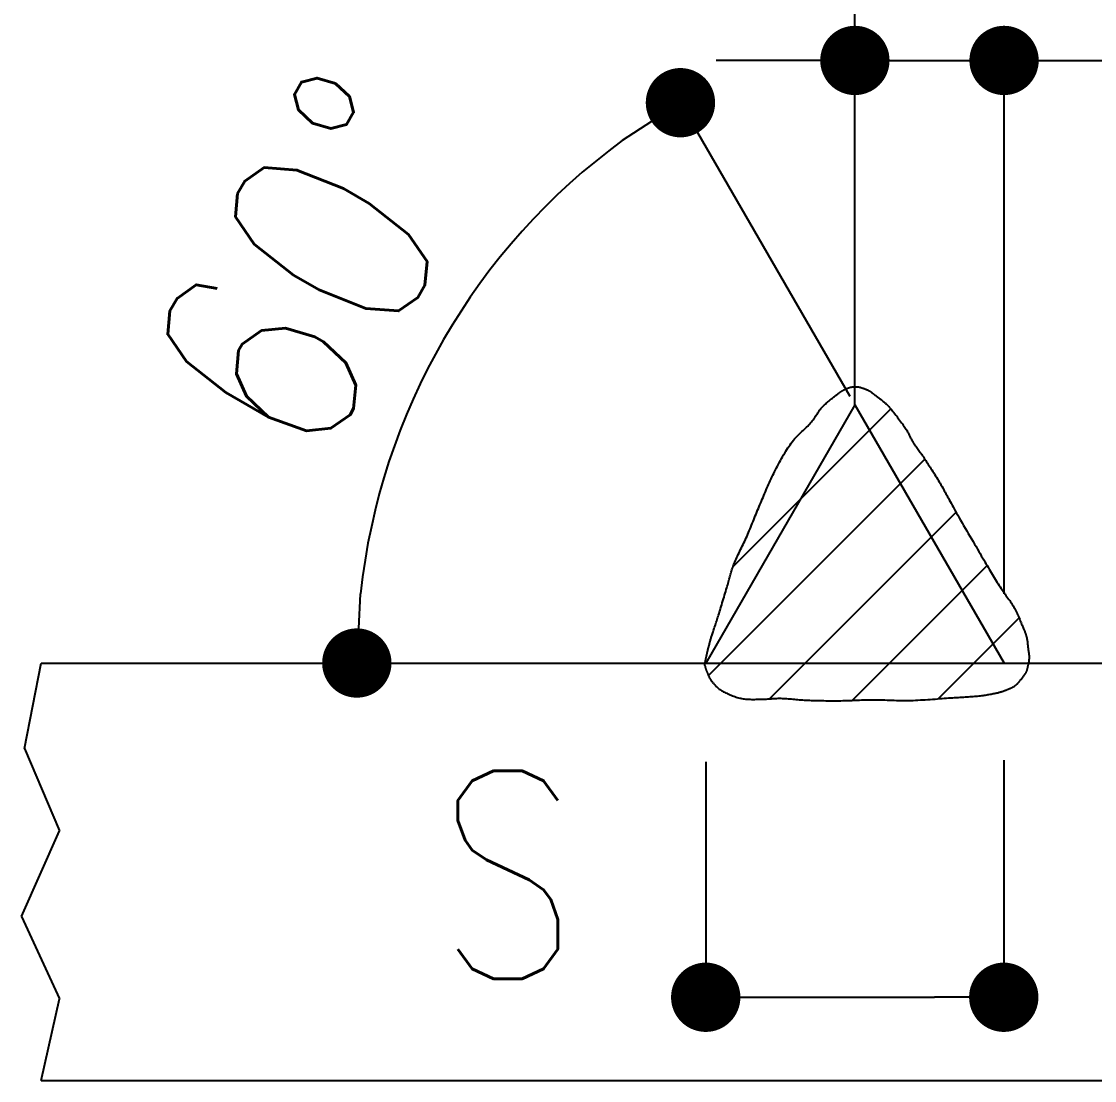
# Model space of a CAD drawing. Header units: millimetres. Extents: x 0 to 18796, y -11 to 7128.
# Drawn here: x 8274.2 to 8398, y 907.2 to 1029.4 of the extents above; entities that cross this region are included whole.
import ezdxf

# ---------------------------------------------------------------- set-up
doc = ezdxf.new("R2010")
doc.units = ezdxf.units.MM
doc.header["$LTSCALE"] = 5
doc.layers.get('0').update_dxf_attribs({"color": 255})
doc.layers.add('寸法', color=4, linetype='Continuous')
doc.layers.add('金物', color=142, linetype='Continuous')
doc.styles.add('04setumei', font='simplex.shx', dxfattribs={"width": 0.7, "height": 2.5, "bigfont": 'extfont2.shx'})

# ---------------------------------------------------------------- blocks, each defined once
blk = doc.blocks.new('_Dot')
at = {"color": 0, "linetype": 'ByBlock', "lineweight": -2}
blk.add_line((-0.5, 0), (-1, 0), dxfattribs=at)
at = {"color": 0, "linetype": 'ByBlock', "const_width": 0.5}
blk.add_lwpolyline([(-0.25, 0, 1), (0.25, 0, 1)], format="xyb", close=True, dxfattribs=at)

msp = doc.modelspace()

# ---------------------------------------------------------------- linework, layer by layer
at = {"layer": '寸法'}
for p, q in [((8362.346, 1024.91), (8354.346, 1024.91)), ((8370.346, 993.175), (8370.346, 1024.91)), ((8370.346, 1024.91), (8387.555, 1024.91)), ((8387.555, 963.368), (8387.555, 1024.91)), ((8395.555, 1024.91), (8403.555, 1024.91)), ((8369.788, 986.142), (8350.221, 1020.033)), ((8368.641, 986.637), (8368.68, 986.664)), ((8368.68, 986.664), (8368.72, 986.691)), ((8368.72, 986.691), (8368.759, 986.717)), ((8368.759, 986.717), (8368.799, 986.743)), ((8368.799, 986.743), (8368.838, 986.768)), ((8368.838, 986.768), (8368.875, 986.792)), ((8368.875, 986.792), (8368.912, 986.813)), ((8368.912, 986.813), (8368.947, 986.833)), ((8368.947, 986.833), (8368.981, 986.852)), ((8368.981, 986.852), (8369.013, 986.869)), ((8369.013, 986.869), (8369.045, 986.885)), ((8369.045, 986.885), (8369.077, 986.9)), ((8369.077, 986.9), (8369.107, 986.915)), ((8369.107, 986.915), (8369.138, 986.928)), ((8369.138, 986.928), (8369.167, 986.942)), ((8369.167, 986.942), (8369.197, 986.954)), ((8369.197, 986.954), (8369.227, 986.967)), ((8369.227, 986.967), (8369.257, 986.98)), ((8369.257, 986.98), (8369.287, 986.992)), ((8369.287, 986.992), (8369.318, 987.005)), ((8369.318, 987.005), (8369.349, 987.018)), ((8369.349, 987.018), (8369.381, 987.032)), ((8369.381, 987.032), (8369.412, 987.045)), ((8369.412, 987.045), (8369.444, 987.058)), ((8369.444, 987.058), (8369.475, 987.071)), ((8369.475, 987.071), (8369.506, 987.083)), ((8369.506, 987.083), (8369.537, 987.095)), ((8369.537, 987.095), (8369.568, 987.108)), ((8369.568, 987.108), (8369.599, 987.119)), ((8369.599, 987.119), (8369.629, 987.13)), ((8369.629, 987.13), (8369.66, 987.141)), ((8369.66, 987.141), (8369.69, 987.151)), ((8369.69, 987.151), (8369.721, 987.161)), ((8369.721, 987.161), (8369.751, 987.17)), ((8369.751, 987.17), (8369.78, 987.179)), ((8369.78, 987.179), (8369.81, 987.187)), ((8369.81, 987.187), (8369.84, 987.195)), ((8369.84, 987.195), (8369.87, 987.202)), ((8369.87, 987.202), (8369.899, 987.208)), ((8369.899, 987.208), (8369.927, 987.214)), ((8369.927, 987.214), (8369.954, 987.22)), ((8369.954, 987.22), (8369.982, 987.224)), ((8369.982, 987.224), (8370.009, 987.228)), ((8370.009, 987.228), (8370.035, 987.232)), ((8370.035, 987.232), (8370.061, 987.235)), ((8370.061, 987.235), (8370.088, 987.238)), ((8370.088, 987.238), (8370.115, 987.24)), ((8370.115, 987.24), (8370.142, 987.242)), ((8370.142, 987.242), (8370.169, 987.244)), ((8370.169, 987.244), (8370.197, 987.245)), ((8370.197, 987.245), (8370.225, 987.246)), ((8370.225, 987.246), (8370.254, 987.247)), ((8370.254, 987.247), (8370.283, 987.247)), ((8370.283, 987.247), (8370.314, 987.247)), ((8370.314, 987.247), (8370.346, 987.247)), ((8370.346, 987.247), (8370.378, 987.247)), ((8370.378, 987.247), (8370.41, 987.247)), ((8370.41, 987.247), (8370.442, 987.247)), ((8370.442, 987.247), (8370.474, 987.248)), ((8370.474, 987.248), (8370.506, 987.248)), ((8370.506, 987.248), (8370.539, 987.248)), ((8370.539, 987.248), (8370.572, 987.248)), ((8370.572, 987.248), (8370.606, 987.247)), ((8370.606, 987.247), (8370.641, 987.246)), ((8370.641, 987.246), (8370.676, 987.244)), ((8370.676, 987.244), (8370.713, 987.24)), ((8370.713, 987.24), (8370.751, 987.236)), ((8370.751, 987.236), (8370.791, 987.23)), ((8370.791, 987.23), (8370.832, 987.223)), ((8370.832, 987.223), (8370.875, 987.215)), ((8370.875, 987.215), (8370.919, 987.204)), ((8370.919, 987.204), (8370.966, 987.192)), ((8370.966, 987.192), (8371.016, 987.178)), ((8371.016, 987.178), (8371.068, 987.162)), ((8371.068, 987.162), (8371.124, 987.144)), ((8371.124, 987.144), (8371.183, 987.125)), ((8371.183, 987.125), (8371.243, 987.104)), ((8371.243, 987.104), (8371.306, 987.081)), ((8371.306, 987.081), (8371.369, 987.058)), ((8371.369, 987.058), (8371.433, 987.034)), ((8371.433, 987.034), (8371.497, 987.009)), ((8371.497, 987.009), (8371.561, 986.983)), ((8371.561, 986.983), (8371.625, 986.957)), ((8371.625, 986.957), (8371.687, 986.93)), ((8371.687, 986.93), (8371.748, 986.904)), ((8371.748, 986.904), (8371.807, 986.877)), ((8371.807, 986.877), (8371.863, 986.851)), ((8371.863, 986.851), (8371.917, 986.825)), ((8371.917, 986.825), (8371.967, 986.799)), ((8371.967, 986.799), (8372.013, 986.774)), ((8372.013, 986.774), (8372.057, 986.749)), ((8372.057, 986.749), (8372.099, 986.724)), ((8372.099, 986.724), (8372.138, 986.698)), ((8372.138, 986.698), (8372.175, 986.673)), ((8372.175, 986.673), (8372.211, 986.648)), ((8367.036, 985.339), (8367.131, 985.422)), ((8367.131, 985.422), (8367.226, 985.503)), ((8367.226, 985.503), (8367.321, 985.583)), ((8367.321, 985.583), (8367.414, 985.66)), ((8367.414, 985.66), (8367.507, 985.735)), ((8367.507, 985.735), (8367.596, 985.808)), ((8367.596, 985.808), (8367.683, 985.878)), ((8367.683, 985.878), (8367.767, 985.946)), ((8367.767, 985.946), (8367.847, 986.011)), ((8367.847, 986.011), (8367.922, 986.072)), ((8367.922, 986.072), (8367.992, 986.13)), ((8367.992, 986.13), (8368.058, 986.185)), ((8368.058, 986.185), (8368.12, 986.237)), ((8368.12, 986.237), (8368.179, 986.285)), ((8368.179, 986.285), (8368.235, 986.33)), ((8368.235, 986.33), (8368.288, 986.372)), ((8368.288, 986.372), (8368.338, 986.412)), ((8368.338, 986.412), (8368.386, 986.45)), ((8368.386, 986.45), (8368.432, 986.485)), ((8368.432, 986.485), (8368.476, 986.518)), ((8368.476, 986.518), (8368.519, 986.55)), ((8368.519, 986.55), (8368.561, 986.58)), ((8368.561, 986.58), (8368.601, 986.609)), ((8368.601, 986.609), (8368.641, 986.637)), ((8372.211, 986.648), (8372.246, 986.622)), ((8372.246, 986.622), (8372.28, 986.596)), ((8372.28, 986.596), (8372.314, 986.569)), ((8372.314, 986.569), (8372.347, 986.542)), ((8372.347, 986.542), (8372.382, 986.514)), ((8372.382, 986.514), (8372.416, 986.486)), ((8372.416, 986.486), (8372.451, 986.458)), ((8372.451, 986.458), (8372.488, 986.428)), ((8372.488, 986.428), (8372.527, 986.398)), ((8372.527, 986.398), (8372.567, 986.367)), ((8372.567, 986.367), (8372.61, 986.335)), ((8372.61, 986.335), (8372.654, 986.302)), ((8372.654, 986.302), (8372.7, 986.269)), ((8372.7, 986.269), (8372.746, 986.236)), ((8372.746, 986.236), (8372.794, 986.202)), ((8372.794, 986.202), (8372.842, 986.168)), ((8372.842, 986.168), (8372.891, 986.134)), ((8372.891, 986.134), (8372.941, 986.098)), ((8372.941, 986.098), (8372.991, 986.063)), ((8372.991, 986.063), (8373.042, 986.026)), ((8373.042, 986.026), (8373.094, 985.988)), ((8373.094, 985.988), (8373.146, 985.949)), ((8373.146, 985.949), (8373.198, 985.909)), ((8373.198, 985.909), (8373.251, 985.868)), ((8373.251, 985.868), (8373.305, 985.826)), ((8373.305, 985.826), (8373.359, 985.783)), ((8373.359, 985.783), (8373.413, 985.738)), ((8373.413, 985.738), (8373.468, 985.691)), ((8373.468, 985.691), (8373.522, 985.645)), ((8373.522, 985.645), (8373.574, 985.6)), ((8373.574, 985.6), (8373.626, 985.557)), ((8373.626, 985.557), (8373.678, 985.514)), ((8373.678, 985.514), (8373.73, 985.471)), ((8373.73, 985.471), (8373.781, 985.428)), ((8373.781, 985.428), (8373.834, 985.383)), ((8370.346, 985.175), (8353.137, 955.368)), ((8356.291, 966.505), (8374.488, 984.702)), ((8366.015, 984.163), (8366.079, 984.26)), ((8366.079, 984.26), (8366.143, 984.356)), ((8366.143, 984.356), (8366.208, 984.45)), ((8366.208, 984.45), (8366.276, 984.543)), ((8366.276, 984.543), (8366.347, 984.635)), ((8366.347, 984.635), (8366.421, 984.726)), ((8366.421, 984.726), (8366.499, 984.816)), ((8366.499, 984.816), (8366.582, 984.905)), ((8366.582, 984.905), (8366.668, 984.994)), ((8366.668, 984.994), (8366.757, 985.082)), ((8366.757, 985.082), (8366.849, 985.169)), ((8366.849, 985.169), (8366.942, 985.255)), ((8366.942, 985.255), (8367.036, 985.339)), ((8370.346, 985.175), (8387.555, 955.368)), ((8373.834, 985.383), (8373.887, 985.336)), ((8373.887, 985.336), (8373.942, 985.287)), ((8373.942, 985.287), (8373.998, 985.234)), ((8373.998, 985.234), (8374.057, 985.178)), ((8374.057, 985.178), (8374.117, 985.117)), ((8374.117, 985.117), (8374.181, 985.051)), ((8374.181, 985.051), (8374.247, 984.98)), ((8374.247, 984.98), (8374.317, 984.902)), ((8374.317, 984.902), (8374.391, 984.818)), ((8374.391, 984.818), (8374.468, 984.726)), ((8374.468, 984.726), (8374.552, 984.625)), ((8374.552, 984.625), (8374.643, 984.513)), ((8374.643, 984.513), (8374.739, 984.393)), ((8374.739, 984.393), (8374.841, 984.264)), ((8374.841, 984.264), (8374.947, 984.129)), ((8365.024, 982.843), (8365.138, 982.964)), ((8365.138, 982.964), (8365.244, 983.084)), ((8365.244, 983.084), (8365.344, 983.202)), ((8365.344, 983.202), (8365.436, 983.318)), ((8365.436, 983.318), (8365.522, 983.431)), ((8365.522, 983.431), (8365.603, 983.542)), ((8365.603, 983.542), (8365.679, 983.651)), ((8365.679, 983.651), (8365.751, 983.757)), ((8365.751, 983.757), (8365.82, 983.862)), ((8365.82, 983.862), (8365.886, 983.964)), ((8365.886, 983.964), (8365.951, 984.064)), ((8365.951, 984.064), (8366.015, 984.163)), ((8374.947, 984.129), (8375.056, 983.988)), ((8375.056, 983.988), (8375.166, 983.843)), ((8375.166, 983.843), (8375.279, 983.695)), ((8375.279, 983.695), (8375.391, 983.546)), ((8375.391, 983.546), (8375.503, 983.396)), ((8375.503, 983.396), (8375.613, 983.247)), ((8375.613, 983.247), (8375.72, 983.1)), ((8375.72, 983.1), (8375.824, 982.956)), ((8375.824, 982.956), (8375.923, 982.817)), ((8363.813, 981.678), (8363.955, 981.819)), ((8363.955, 981.819), (8364.097, 981.956)), ((8364.097, 981.956), (8364.239, 982.09)), ((8364.239, 982.09), (8364.378, 982.22)), ((8364.378, 982.22), (8364.515, 982.349)), ((8364.515, 982.349), (8364.649, 982.475)), ((8364.649, 982.475), (8364.779, 982.599)), ((8364.779, 982.599), (8364.904, 982.722)), ((8364.904, 982.722), (8365.024, 982.843)), ((8375.923, 982.817), (8376.017, 982.683)), ((8376.017, 982.683), (8376.104, 982.557)), ((8376.104, 982.557), (8376.184, 982.439)), ((8376.184, 982.439), (8376.255, 982.329)), ((8376.255, 982.329), (8376.321, 982.224)), ((8376.321, 982.224), (8376.379, 982.124)), ((8376.379, 982.124), (8376.433, 982.028)), ((8376.433, 982.028), (8376.483, 981.937)), ((8376.483, 981.937), (8376.528, 981.848)), ((8376.528, 981.848), (8376.571, 981.761)), ((8376.571, 981.761), (8376.613, 981.676)), ((8362.747, 980.383), (8362.872, 980.565)), ((8362.872, 980.565), (8362.997, 980.741)), ((8362.997, 980.741), (8363.125, 980.91)), ((8363.125, 980.91), (8363.257, 981.073)), ((8363.257, 981.073), (8363.393, 981.231)), ((8363.393, 981.231), (8363.531, 981.385)), ((8363.531, 981.385), (8363.671, 981.534)), ((8363.671, 981.534), (8363.813, 981.678)), ((8376.613, 981.676), (8376.653, 981.591)), ((8376.653, 981.591), (8376.693, 981.508)), ((8376.693, 981.508), (8376.734, 981.423)), ((8376.734, 981.423), (8376.777, 981.337)), ((8376.777, 981.337), (8376.821, 981.249)), ((8376.821, 981.249), (8376.869, 981.159)), ((8376.869, 981.159), (8376.922, 981.066)), ((8376.922, 981.066), (8376.978, 980.969)), ((8376.978, 980.969), (8377.041, 980.867)), ((8377.041, 980.867), (8377.109, 980.762)), ((8377.109, 980.762), (8377.179, 980.658)), ((8377.179, 980.658), (8377.25, 980.552)), ((8377.25, 980.552), (8377.324, 980.446)), ((8362.008, 979.176), (8362.129, 979.387)), ((8362.129, 979.387), (8362.251, 979.595)), ((8362.251, 979.595), (8362.374, 979.799)), ((8362.374, 979.799), (8362.498, 979.999)), ((8362.498, 979.999), (8362.622, 980.194)), ((8362.622, 980.194), (8362.747, 980.383)), ((8377.324, 980.446), (8377.4, 980.339)), ((8377.4, 980.339), (8377.477, 980.231)), ((8377.477, 980.231), (8377.557, 980.121)), ((8377.557, 980.121), (8377.639, 980.01)), ((8377.639, 980.01), (8377.722, 979.897)), ((8377.722, 979.897), (8377.806, 979.781)), ((8377.806, 979.781), (8377.892, 979.663)), ((8377.892, 979.663), (8377.979, 979.542)), ((8377.979, 979.542), (8378.067, 979.419)), ((8378.067, 979.419), (8378.156, 979.292)), ((8378.156, 979.292), (8378.246, 979.161)), ((8353.442, 953.921), (8378.422, 978.901)), ((8361.309, 977.879), (8361.422, 978.096)), ((8361.422, 978.096), (8361.536, 978.313)), ((8361.536, 978.313), (8361.652, 978.53)), ((8361.652, 978.53), (8361.77, 978.747)), ((8361.77, 978.747), (8361.888, 978.962)), ((8361.888, 978.962), (8362.008, 979.176)), ((8378.246, 979.161), (8378.338, 979.027)), ((8378.338, 979.027), (8378.43, 978.889)), ((8378.43, 978.889), (8378.523, 978.747)), ((8378.523, 978.747), (8378.619, 978.601)), ((8378.619, 978.601), (8378.717, 978.452)), ((8378.717, 978.452), (8378.816, 978.298)), ((8378.816, 978.298), (8378.918, 978.142)), ((8378.918, 978.142), (8379.021, 977.983)), ((8360.674, 976.61), (8360.774, 976.821)), ((8360.774, 976.821), (8360.877, 977.031)), ((8360.877, 977.031), (8360.981, 977.24)), ((8360.981, 977.24), (8361.088, 977.451)), ((8361.088, 977.451), (8361.197, 977.664)), ((8361.197, 977.664), (8361.309, 977.879)), ((8379.021, 977.983), (8379.124, 977.821)), ((8379.124, 977.821), (8379.229, 977.656)), ((8379.229, 977.656), (8379.335, 977.489)), ((8379.335, 977.489), (8379.441, 977.321)), ((8379.441, 977.321), (8379.547, 977.15)), ((8379.547, 977.15), (8379.654, 976.979)), ((8379.654, 976.979), (8379.76, 976.806)), ((8379.76, 976.806), (8379.866, 976.632)), ((8360.107, 975.337), (8360.198, 975.55)), ((8360.198, 975.55), (8360.29, 975.762)), ((8360.29, 975.762), (8360.384, 975.975)), ((8360.384, 975.975), (8360.479, 976.187)), ((8360.479, 976.187), (8360.575, 976.399)), ((8360.575, 976.399), (8360.674, 976.61)), ((8379.866, 976.632), (8379.971, 976.457)), ((8379.971, 976.457), (8380.076, 976.282)), ((8380.076, 976.282), (8380.179, 976.106)), ((8380.179, 976.106), (8380.28, 975.933)), ((8380.28, 975.933), (8380.378, 975.761)), ((8380.378, 975.761), (8380.473, 975.591)), ((8380.473, 975.591), (8380.567, 975.423)), ((8359.57, 974.058), (8359.659, 974.271)), ((8359.659, 974.271), (8359.748, 974.484)), ((8359.748, 974.484), (8359.837, 974.697)), ((8359.837, 974.697), (8359.927, 974.911)), ((8359.927, 974.911), (8360.017, 975.124)), ((8360.017, 975.124), (8360.107, 975.337)), ((8380.567, 975.423), (8380.66, 975.254)), ((8380.66, 975.254), (8380.752, 975.084)), ((8380.752, 975.084), (8380.844, 974.912)), ((8380.844, 974.912), (8380.937, 974.738)), ((8380.937, 974.738), (8381.032, 974.561)), ((8381.032, 974.561), (8381.129, 974.38)), ((8381.129, 974.38), (8381.228, 974.194)), ((8359.121, 972.991), (8359.21, 973.206)), ((8359.21, 973.206), (8359.3, 973.42)), ((8359.3, 973.42), (8359.39, 973.633)), ((8359.39, 973.633), (8359.48, 973.846)), ((8359.48, 973.846), (8359.57, 974.058)), ((8381.228, 974.194), (8381.332, 974.002)), ((8381.332, 974.002), (8381.44, 973.803)), ((8381.44, 973.803), (8381.553, 973.597)), ((8381.553, 973.597), (8381.672, 973.383)), ((8381.672, 973.383), (8381.797, 973.159)), ((8381.797, 973.159), (8381.928, 972.926)), ((8358.597, 971.696), (8358.684, 971.911)), ((8358.684, 971.911), (8358.771, 972.127)), ((8358.771, 972.127), (8358.858, 972.343)), ((8358.858, 972.343), (8358.945, 972.559)), ((8358.945, 972.559), (8359.033, 972.776)), ((8359.033, 972.776), (8359.121, 972.991)), ((8360.493, 951.237), (8382.02, 972.765)), ((8381.928, 972.926), (8382.069, 972.679)), ((8382.069, 972.679), (8382.219, 972.417)), ((8382.219, 972.417), (8382.377, 972.142)), ((8382.377, 972.142), (8382.542, 971.856)), ((8382.542, 971.856), (8382.713, 971.56)), ((8358.079, 970.431), (8358.166, 970.637)), ((8358.166, 970.637), (8358.252, 970.846)), ((8358.252, 970.846), (8358.338, 971.056)), ((8358.338, 971.056), (8358.425, 971.268)), ((8358.425, 971.268), (8358.511, 971.481)), ((8358.511, 971.481), (8358.597, 971.696)), ((8382.713, 971.56), (8382.888, 971.258)), ((8382.888, 971.258), (8383.067, 970.95)), ((8383.067, 970.95), (8383.249, 970.638)), ((8383.249, 970.638), (8383.431, 970.324)), ((8357.54, 969.232), (8357.633, 969.43)), ((8357.633, 969.43), (8357.726, 969.628)), ((8357.726, 969.628), (8357.816, 969.827)), ((8357.816, 969.827), (8357.905, 970.026)), ((8357.905, 970.026), (8357.992, 970.227)), ((8357.992, 970.227), (8358.079, 970.431)), ((8383.431, 970.324), (8383.613, 970.012)), ((8383.613, 970.012), (8383.795, 969.701)), ((8383.795, 969.701), (8383.973, 969.395)), ((8383.973, 969.395), (8384.148, 969.095)), ((8356.889, 967.895), (8356.978, 968.08)), ((8356.978, 968.08), (8357.07, 968.267)), ((8357.07, 968.267), (8357.162, 968.457)), ((8357.162, 968.457), (8357.256, 968.648)), ((8357.256, 968.648), (8357.351, 968.842)), ((8357.351, 968.842), (8357.445, 969.036)), ((8357.445, 969.036), (8357.54, 969.232)), ((8384.148, 969.095), (8384.319, 968.803)), ((8384.319, 968.803), (8384.483, 968.521)), ((8384.483, 968.521), (8384.641, 968.252)), ((8384.641, 968.252), (8384.791, 967.996)), ((8356.357, 966.683), (8356.419, 966.844)), ((8356.419, 966.844), (8356.488, 967.011)), ((8356.488, 967.011), (8356.56, 967.182)), ((8356.56, 967.182), (8356.637, 967.355)), ((8356.637, 967.355), (8356.718, 967.532)), ((8356.718, 967.532), (8356.802, 967.712)), ((8356.802, 967.712), (8356.889, 967.895)), ((8384.791, 967.996), (8384.933, 967.752)), ((8384.933, 967.752), (8385.072, 967.514)), ((8385.072, 967.514), (8385.206, 967.283)), ((8385.206, 967.283), (8385.337, 967.057)), ((8385.337, 967.057), (8385.464, 966.837)), ((8356.004, 965.578), (8356.04, 965.709)), ((8356.04, 965.709), (8356.076, 965.839)), ((8356.076, 965.839), (8356.115, 965.97)), ((8356.115, 965.97), (8356.157, 966.104)), ((8356.157, 966.104), (8356.2, 966.241)), ((8356.2, 966.241), (8356.248, 966.382)), ((8356.248, 966.382), (8356.3, 966.529)), ((8356.3, 966.529), (8356.357, 966.683)), ((8370.054, 951.064), (8385.598, 966.607)), ((8385.464, 966.837), (8385.589, 966.622)), ((8385.589, 966.622), (8385.711, 966.412)), ((8385.711, 966.412), (8385.83, 966.207)), ((8385.83, 966.207), (8385.947, 966.005)), ((8385.947, 966.005), (8386.064, 965.807)), ((8386.064, 965.807), (8386.178, 965.613)), ((8386.178, 965.613), (8386.292, 965.422)), ((8355.623, 964.224), (8355.677, 964.404)), ((8355.677, 964.404), (8355.728, 964.574)), ((8355.728, 964.574), (8355.774, 964.735)), ((8355.774, 964.735), (8355.817, 964.888)), ((8355.817, 964.888), (8355.858, 965.035)), ((8355.858, 965.035), (8355.896, 965.177)), ((8355.896, 965.177), (8355.933, 965.313)), ((8355.933, 965.313), (8355.968, 965.447)), ((8355.968, 965.447), (8356.004, 965.578)), ((8386.292, 965.422), (8386.405, 965.233)), ((8386.405, 965.233), (8386.518, 965.047)), ((8386.518, 965.047), (8386.63, 964.863)), ((8386.63, 964.863), (8386.744, 964.68)), ((8386.744, 964.68), (8386.858, 964.498)), ((8386.858, 964.498), (8386.973, 964.319)), ((8355.248, 962.982), (8355.314, 963.202)), ((8355.314, 963.202), (8355.38, 963.418)), ((8355.38, 963.418), (8355.443, 963.629)), ((8355.443, 963.629), (8355.505, 963.835)), ((8355.505, 963.835), (8355.565, 964.034)), ((8355.565, 964.034), (8355.623, 964.224)), ((8386.973, 964.319), (8387.088, 964.144)), ((8387.088, 964.144), (8387.205, 963.973)), ((8387.205, 963.973), (8387.321, 963.806)), ((8387.321, 963.806), (8387.436, 963.642)), ((8387.436, 963.642), (8387.551, 963.481)), ((8387.551, 963.481), (8387.666, 963.323)), ((8387.666, 963.323), (8387.778, 963.168)), ((8387.778, 963.168), (8387.89, 963.015)), ((8354.917, 961.883), (8354.982, 962.098)), ((8354.982, 962.098), (8355.048, 962.318)), ((8355.048, 962.318), (8355.115, 962.539)), ((8355.115, 962.539), (8355.182, 962.761)), ((8355.182, 962.761), (8355.248, 962.982)), ((8387.89, 963.015), (8387.999, 962.863)), ((8387.999, 962.863), (8388.106, 962.713)), ((8388.106, 962.713), (8388.211, 962.565)), ((8388.211, 962.565), (8388.312, 962.418)), ((8388.312, 962.418), (8388.41, 962.271)), ((8388.41, 962.271), (8388.505, 962.125)), ((8388.505, 962.125), (8388.596, 961.979)), ((8388.596, 961.979), (8388.683, 961.833)), ((8354.51, 960.565), (8354.563, 960.732)), ((8354.563, 960.732), (8354.616, 960.903)), ((8354.616, 960.903), (8354.672, 961.081)), ((8354.672, 961.081), (8354.73, 961.27)), ((8354.73, 961.27), (8354.79, 961.467)), ((8354.79, 961.467), (8354.853, 961.672)), ((8354.853, 961.672), (8354.917, 961.883)), ((8388.683, 961.833), (8388.765, 961.687)), ((8388.765, 961.687), (8388.845, 961.539)), ((8388.845, 961.539), (8388.921, 961.392)), ((8388.921, 961.392), (8388.994, 961.244)), ((8388.994, 961.244), (8389.064, 961.097)), ((8389.064, 961.097), (8389.132, 960.951)), ((8389.132, 960.951), (8389.197, 960.807)), ((8389.197, 960.807), (8389.259, 960.664)), ((8389.259, 960.664), (8389.319, 960.523)), ((8354.118, 959.367), (8354.163, 959.503)), ((8354.163, 959.503), (8354.209, 959.643)), ((8354.209, 959.643), (8354.257, 959.787)), ((8354.257, 959.787), (8354.306, 959.935)), ((8354.306, 959.935), (8354.355, 960.087)), ((8354.355, 960.087), (8354.406, 960.242)), ((8354.406, 960.242), (8354.457, 960.401)), ((8354.457, 960.401), (8354.51, 960.565)), ((8379.971, 951.246), (8389.298, 960.572)), ((8389.319, 960.523), (8389.376, 960.385)), ((8389.376, 960.385), (8389.431, 960.251)), ((8389.431, 960.251), (8389.484, 960.119)), ((8389.484, 960.119), (8389.536, 959.992)), ((8389.536, 959.992), (8389.585, 959.869)), ((8389.585, 959.869), (8389.633, 959.75)), ((8389.633, 959.75), (8389.679, 959.636)), ((8389.679, 959.636), (8389.723, 959.529)), ((8389.723, 959.529), (8389.765, 959.427)), ((8389.765, 959.427), (8389.805, 959.332)), ((8353.73, 958.142), (8353.756, 958.228)), ((8353.756, 958.228), (8353.783, 958.32)), ((8353.783, 958.32), (8353.812, 958.418)), ((8353.812, 958.418), (8353.844, 958.521)), ((8353.844, 958.521), (8353.878, 958.631)), ((8353.878, 958.631), (8353.914, 958.744)), ((8353.914, 958.744), (8353.952, 958.861)), ((8353.952, 958.861), (8353.991, 958.982)), ((8353.991, 958.982), (8354.032, 959.107)), ((8354.032, 959.107), (8354.074, 959.235)), ((8354.074, 959.235), (8354.118, 959.367)), ((8389.805, 959.332), (8389.841, 959.243)), ((8389.841, 959.243), (8389.875, 959.158)), ((8389.875, 959.158), (8389.907, 959.079)), ((8389.907, 959.079), (8389.936, 959.003)), ((8389.936, 959.003), (8389.964, 958.931)), ((8389.964, 958.931), (8389.99, 958.861)), ((8389.99, 958.861), (8390.014, 958.794)), ((8390.014, 958.794), (8390.036, 958.728)), ((8390.036, 958.728), (8390.057, 958.664)), ((8390.057, 958.664), (8390.078, 958.599)), ((8390.078, 958.599), (8390.097, 958.535)), ((8390.097, 958.535), (8390.116, 958.47)), ((8390.116, 958.47), (8390.134, 958.404)), ((8390.134, 958.404), (8390.152, 958.336)), ((8390.152, 958.336), (8390.169, 958.265)), ((8390.169, 958.265), (8390.186, 958.193)), ((8390.186, 958.193), (8390.2, 958.122)), ((8353.4, 956.902), (8353.417, 956.97)), ((8353.417, 956.97), (8353.435, 957.039)), ((8353.435, 957.039), (8353.452, 957.108)), ((8353.452, 957.108), (8353.47, 957.177)), ((8353.47, 957.177), (8353.488, 957.247)), ((8353.488, 957.247), (8353.507, 957.316)), ((8353.507, 957.316), (8353.524, 957.382)), ((8353.524, 957.382), (8353.541, 957.447)), ((8353.541, 957.447), (8353.557, 957.511)), ((8353.557, 957.511), (8353.574, 957.575)), ((8353.574, 957.575), (8353.591, 957.639)), ((8353.591, 957.639), (8353.608, 957.704)), ((8353.608, 957.704), (8353.626, 957.77)), ((8353.626, 957.77), (8353.644, 957.839)), ((8353.644, 957.839), (8353.664, 957.909)), ((8353.664, 957.909), (8353.684, 957.983)), ((8353.684, 957.983), (8353.706, 958.06)), ((8353.706, 958.06), (8353.73, 958.142)), ((8390.2, 958.122), (8390.213, 958.052)), ((8390.213, 958.052), (8390.225, 957.981)), ((8390.225, 957.981), (8390.235, 957.912)), ((8390.235, 957.912), (8390.244, 957.843)), ((8390.244, 957.843), (8390.251, 957.774)), ((8390.251, 957.774), (8390.259, 957.705)), ((8390.259, 957.705), (8390.265, 957.636)), ((8390.265, 957.636), (8390.271, 957.567)), ((8390.271, 957.567), (8390.277, 957.498)), ((8390.277, 957.498), (8390.283, 957.429)), ((8390.283, 957.429), (8390.289, 957.359)), ((8390.289, 957.359), (8390.295, 957.289)), ((8390.295, 957.289), (8390.302, 957.219)), ((8390.302, 957.219), (8390.31, 957.147)), ((8390.31, 957.147), (8390.318, 957.076)), ((8390.318, 957.076), (8390.327, 957.002)), ((8390.327, 957.002), (8390.337, 956.928)), ((8353.118, 955.66), (8353.127, 955.704)), ((8353.127, 955.704), (8353.136, 955.749)), ((8353.136, 955.749), (8353.145, 955.795)), ((8353.145, 955.795), (8353.155, 955.843)), ((8353.155, 955.843), (8353.165, 955.891)), ((8353.165, 955.891), (8353.176, 955.941)), ((8353.176, 955.941), (8353.187, 955.991)), ((8353.187, 955.991), (8353.198, 956.043)), ((8353.198, 956.043), (8353.21, 956.096)), ((8353.21, 956.096), (8353.222, 956.151)), ((8353.222, 956.151), (8353.234, 956.206)), ((8353.234, 956.206), (8353.247, 956.264)), ((8353.247, 956.264), (8353.261, 956.322)), ((8353.261, 956.322), (8353.275, 956.382)), ((8353.275, 956.382), (8353.289, 956.444)), ((8353.289, 956.444), (8353.304, 956.506)), ((8353.304, 956.506), (8353.319, 956.57)), ((8353.319, 956.57), (8353.334, 956.635)), ((8353.334, 956.635), (8353.35, 956.7)), ((8353.35, 956.7), (8353.367, 956.767)), ((8353.367, 956.767), (8353.383, 956.834)), ((8353.383, 956.834), (8353.4, 956.902)), ((8390.337, 956.928), (8390.348, 956.851)), ((8390.348, 956.851), (8390.359, 956.774)), ((8390.359, 956.774), (8390.371, 956.696)), ((8390.371, 956.696), (8390.382, 956.617)), ((8390.382, 956.617), (8390.394, 956.538)), ((8390.394, 956.538), (8390.405, 956.46)), ((8390.405, 956.46), (8390.416, 956.382)), ((8390.416, 956.382), (8390.427, 956.304)), ((8390.427, 956.304), (8390.436, 956.228)), ((8390.436, 956.228), (8390.445, 956.153)), ((8390.445, 956.153), (8390.452, 956.08)), ((8390.452, 956.08), (8390.458, 956.009)), ((8390.458, 956.009), (8390.463, 955.941)), ((8390.463, 955.941), (8390.466, 955.875)), ((8390.463, 955.695), (8390.466, 955.752)), ((8390.466, 955.875), (8390.467, 955.812)), ((8390.466, 955.752), (8390.467, 955.812)), ((8353.049, 955.123), (8353.05, 955.148)), ((8353.05, 955.099), (8353.049, 955.123)), ((8353.05, 955.148), (8353.051, 955.173)), ((8353.05, 955.075), (8353.05, 955.099)), ((8353.05, 955.075), (8353.052, 955.049)), ((8353.051, 955.173), (8353.053, 955.198)), ((8353.052, 955.049), (8353.054, 955.023)), ((8353.053, 955.198), (8353.056, 955.224)), ((8353.054, 955.023), (8353.058, 954.997)), ((8353.056, 955.224), (8353.058, 955.252)), ((8353.058, 955.252), (8353.062, 955.281)), ((8353.058, 954.997), (8353.062, 954.968)), ((8353.062, 955.281), (8353.065, 955.312)), ((8353.062, 954.968), (8353.067, 954.938)), ((8353.065, 955.312), (8353.069, 955.345)), ((8353.067, 954.938), (8353.074, 954.906)), ((8353.069, 955.345), (8353.074, 955.38)), ((8353.074, 955.38), (8353.078, 955.417)), ((8353.074, 954.906), (8353.081, 954.873)), ((8353.078, 955.417), (8353.084, 955.455)), ((8353.081, 954.873), (8353.089, 954.839)), ((8353.084, 955.455), (8353.09, 955.494)), ((8353.089, 954.839), (8353.098, 954.805)), ((8353.09, 955.494), (8353.096, 955.534)), ((8353.096, 955.534), (8353.103, 955.575)), ((8353.098, 954.805), (8353.108, 954.77)), ((8353.103, 955.575), (8353.11, 955.617)), ((8353.108, 954.77), (8353.119, 954.736)), ((8353.11, 955.617), (8353.118, 955.66)), ((8353.119, 954.736), (8353.131, 954.7)), ((8353.131, 954.7), (8353.143, 954.664)), ((8353.143, 954.664), (8353.156, 954.627)), ((8353.156, 954.627), (8353.17, 954.589)), ((8353.17, 954.589), (8353.185, 954.551)), ((8353.185, 954.551), (8353.2, 954.511)), ((8353.2, 954.511), (8353.217, 954.471)), ((8353.217, 954.471), (8353.234, 954.43)), ((8390.18, 954.435), (8390.195, 954.478)), ((8390.195, 954.478), (8390.209, 954.521)), ((8390.209, 954.521), (8390.222, 954.564)), ((8390.222, 954.564), (8390.234, 954.606)), ((8390.234, 954.606), (8390.244, 954.648)), ((8390.244, 954.648), (8390.253, 954.69)), ((8390.253, 954.69), (8390.263, 954.732)), ((8390.263, 954.732), (8390.271, 954.775)), ((8390.271, 954.775), (8390.28, 954.818)), ((8390.28, 954.818), (8390.289, 954.861)), ((8390.289, 954.861), (8390.298, 954.904)), ((8390.298, 954.904), (8390.307, 954.949)), ((8390.307, 954.949), (8390.318, 954.994)), ((8390.318, 954.994), (8390.329, 955.04)), ((8390.329, 955.04), (8390.341, 955.084)), ((8390.341, 955.084), (8390.352, 955.128)), ((8390.352, 955.128), (8390.364, 955.172)), ((8390.364, 955.172), (8390.376, 955.216)), ((8390.376, 955.216), (8390.388, 955.259)), ((8390.388, 955.259), (8390.399, 955.303)), ((8390.399, 955.303), (8390.41, 955.348)), ((8390.41, 955.348), (8390.42, 955.393)), ((8390.42, 955.393), (8390.43, 955.44)), ((8390.43, 955.44), (8390.439, 955.488)), ((8390.439, 955.488), (8390.447, 955.537)), ((8390.447, 955.537), (8390.454, 955.587)), ((8390.454, 955.587), (8390.459, 955.64)), ((8390.459, 955.64), (8390.463, 955.695)), ((8353.234, 954.43), (8353.252, 954.388)), ((8353.252, 954.388), (8353.271, 954.344)), ((8353.271, 954.344), (8353.291, 954.3)), ((8353.291, 954.3), (8353.311, 954.254)), ((8353.311, 954.254), (8353.331, 954.207)), ((8353.331, 954.207), (8353.35, 954.159)), ((8353.35, 954.159), (8353.37, 954.11)), ((8353.37, 954.11), (8353.389, 954.061)), ((8353.389, 954.061), (8353.408, 954.01)), ((8353.408, 954.01), (8353.428, 953.958)), ((8353.428, 953.958), (8353.449, 953.905)), ((8353.449, 953.905), (8353.471, 953.851)), ((8353.471, 953.851), (8353.495, 953.797)), ((8353.495, 953.797), (8353.52, 953.741)), ((8353.52, 953.741), (8353.548, 953.685)), ((8353.548, 953.685), (8353.578, 953.628)), ((8353.578, 953.628), (8353.611, 953.57)), ((8353.611, 953.57), (8353.647, 953.511)), ((8353.647, 953.511), (8353.686, 953.452)), ((8353.686, 953.452), (8353.729, 953.392)), ((8353.729, 953.392), (8353.776, 953.331)), ((8353.776, 953.331), (8353.827, 953.269)), ((8353.827, 953.269), (8353.879, 953.204)), ((8389.287, 953.195), (8389.32, 953.234)), ((8389.32, 953.234), (8389.354, 953.275)), ((8389.354, 953.275), (8389.389, 953.316)), ((8389.389, 953.316), (8389.426, 953.359)), ((8389.426, 953.359), (8389.464, 953.404)), ((8389.464, 953.404), (8389.504, 953.451)), ((8389.504, 953.451), (8389.545, 953.5)), ((8389.545, 953.5), (8389.588, 953.552)), ((8389.588, 953.552), (8389.631, 953.604)), ((8389.631, 953.604), (8389.674, 953.658)), ((8389.674, 953.658), (8389.718, 953.712)), ((8389.718, 953.712), (8389.762, 953.768)), ((8389.762, 953.768), (8389.805, 953.824)), ((8389.805, 953.824), (8389.847, 953.88)), ((8389.847, 953.88), (8389.889, 953.935)), ((8389.889, 953.935), (8389.928, 953.99)), ((8389.928, 953.99), (8389.966, 954.045)), ((8389.966, 954.045), (8390.002, 954.099)), ((8390.002, 954.099), (8390.036, 954.151)), ((8390.036, 954.151), (8390.067, 954.202)), ((8390.067, 954.202), (8390.095, 954.251)), ((8390.095, 954.251), (8390.12, 954.299)), ((8390.12, 954.299), (8390.142, 954.345)), ((8390.142, 954.345), (8390.162, 954.39)), ((8390.162, 954.39), (8390.18, 954.435)), ((8353.879, 953.204), (8353.933, 953.137)), ((8353.933, 953.137), (8353.989, 953.069)), ((8353.989, 953.069), (8354.048, 953)), ((8354.048, 953), (8354.109, 952.929)), ((8354.109, 952.929), (8354.173, 952.858)), ((8354.173, 952.858), (8354.239, 952.787)), ((8354.239, 952.787), (8354.308, 952.715)), ((8354.308, 952.715), (8354.381, 952.643)), ((8354.381, 952.643), (8354.456, 952.572)), ((8354.456, 952.572), (8354.536, 952.502)), ((8354.536, 952.502), (8354.619, 952.433)), ((8354.619, 952.433), (8354.705, 952.366)), ((8354.705, 952.366), (8354.795, 952.3)), ((8354.795, 952.3), (8354.889, 952.237)), ((8354.889, 952.237), (8354.987, 952.175)), ((8354.987, 952.175), (8355.091, 952.115)), ((8355.091, 952.115), (8355.2, 952.054)), ((8355.2, 952.054), (8355.315, 951.994)), ((8355.315, 951.994), (8355.435, 951.933)), ((8386.917, 951.968), (8387.004, 951.99)), ((8387.004, 951.99), (8387.086, 952.011)), ((8387.086, 952.011), (8387.163, 952.032)), ((8387.163, 952.032), (8387.235, 952.054)), ((8387.235, 952.054), (8387.304, 952.075)), ((8387.304, 952.075), (8387.369, 952.096)), ((8387.369, 952.096), (8387.43, 952.117)), ((8387.43, 952.117), (8387.49, 952.138)), ((8387.49, 952.138), (8387.548, 952.16)), ((8387.548, 952.16), (8387.604, 952.182)), ((8387.604, 952.182), (8387.659, 952.203)), ((8387.659, 952.203), (8387.714, 952.226)), ((8387.714, 952.226), (8387.769, 952.248)), ((8387.769, 952.248), (8387.824, 952.271)), ((8387.824, 952.271), (8387.881, 952.294)), ((8387.881, 952.294), (8387.939, 952.318)), ((8387.939, 952.318), (8387.998, 952.342)), ((8387.998, 952.342), (8388.056, 952.367)), ((8388.056, 952.367), (8388.113, 952.391)), ((8388.113, 952.391), (8388.171, 952.415)), ((8388.171, 952.415), (8388.227, 952.439)), ((8388.227, 952.439), (8388.283, 952.464)), ((8388.283, 952.464), (8388.337, 952.489)), ((8388.337, 952.489), (8388.391, 952.514)), ((8388.391, 952.514), (8388.444, 952.54)), ((8388.444, 952.54), (8388.496, 952.566)), ((8388.496, 952.566), (8388.547, 952.593)), ((8388.547, 952.593), (8388.597, 952.62)), ((8388.597, 952.62), (8388.647, 952.648)), ((8388.647, 952.648), (8388.694, 952.676)), ((8388.694, 952.676), (8388.741, 952.705)), ((8388.741, 952.705), (8388.787, 952.734)), ((8388.787, 952.734), (8388.831, 952.764)), ((8388.831, 952.764), (8388.874, 952.795)), ((8388.874, 952.795), (8388.914, 952.826)), ((8388.914, 952.826), (8388.953, 952.856)), ((8388.953, 952.856), (8388.99, 952.888)), ((8388.99, 952.888), (8389.026, 952.919)), ((8389.026, 952.919), (8389.06, 952.951)), ((8389.06, 952.951), (8389.093, 952.984)), ((8389.093, 952.984), (8389.126, 953.017)), ((8389.126, 953.017), (8389.158, 953.051)), ((8389.158, 953.051), (8389.19, 953.085)), ((8389.19, 953.085), (8389.222, 953.121)), ((8389.222, 953.121), (8389.255, 953.158)), ((8389.255, 953.158), (8389.287, 953.195)), ((8355.435, 951.933), (8355.559, 951.873)), ((8355.559, 951.873), (8355.687, 951.813)), ((8355.687, 951.813), (8355.818, 951.755)), ((8355.818, 951.755), (8355.951, 951.698)), ((8355.951, 951.698), (8356.087, 951.642)), ((8356.087, 951.642), (8356.225, 951.589)), ((8356.225, 951.589), (8356.364, 951.538)), ((8356.364, 951.538), (8356.503, 951.489)), ((8356.503, 951.489), (8356.642, 951.443)), ((8356.642, 951.443), (8356.781, 951.4)), ((8356.781, 951.4), (8356.919, 951.361)), ((8356.919, 951.361), (8357.055, 951.326)), ((8357.055, 951.326), (8357.189, 951.295)), ((8357.189, 951.295), (8357.322, 951.268)), ((8357.322, 951.268), (8357.456, 951.245)), ((8357.456, 951.245), (8357.59, 951.227)), ((8357.59, 951.227), (8357.725, 951.211)), ((8357.725, 951.211), (8357.861, 951.199)), ((8357.861, 951.199), (8357.996, 951.19)), ((8357.996, 951.19), (8358.133, 951.183)), ((8358.133, 951.183), (8358.269, 951.179)), ((8358.269, 951.179), (8358.406, 951.177)), ((8358.406, 951.177), (8358.543, 951.176)), ((8358.543, 951.176), (8358.68, 951.176)), ((8358.68, 951.176), (8358.817, 951.177)), ((8358.817, 951.177), (8358.954, 951.179)), ((8358.954, 951.179), (8359.091, 951.181)), ((8359.091, 951.181), (8359.228, 951.183)), ((8359.228, 951.183), (8359.364, 951.184)), ((8359.364, 951.184), (8359.5, 951.185)), ((8359.5, 951.185), (8359.635, 951.186)), ((8359.635, 951.186), (8359.767, 951.189)), ((8359.767, 951.189), (8359.898, 951.195)), ((8359.898, 951.195), (8360.028, 951.202)), ((8360.028, 951.202), (8360.157, 951.211)), ((8360.157, 951.211), (8360.285, 951.22)), ((8360.285, 951.22), (8360.414, 951.231)), ((8360.414, 951.231), (8360.543, 951.241)), ((8360.543, 951.241), (8360.673, 951.252)), ((8360.673, 951.252), (8360.805, 951.262)), ((8360.805, 951.262), (8360.939, 951.271)), ((8360.939, 951.271), (8361.076, 951.28)), ((8361.076, 951.28), (8361.215, 951.287)), ((8361.215, 951.287), (8361.358, 951.292)), ((8361.358, 951.292), (8361.505, 951.296)), ((8361.505, 951.296), (8361.656, 951.296)), ((8361.656, 951.296), (8361.812, 951.295)), ((8361.812, 951.295), (8361.972, 951.29)), ((8361.972, 951.29), (8362.136, 951.283)), ((8362.136, 951.283), (8362.303, 951.274)), ((8362.303, 951.274), (8362.472, 951.262)), ((8362.472, 951.262), (8362.645, 951.249)), ((8362.645, 951.249), (8362.82, 951.235)), ((8362.82, 951.235), (8362.999, 951.219)), ((8362.999, 951.219), (8363.179, 951.203)), ((8363.179, 951.203), (8363.362, 951.187)), ((8363.362, 951.187), (8363.547, 951.17)), ((8363.547, 951.17), (8363.734, 951.153)), ((8363.734, 951.153), (8363.924, 951.137)), ((8363.924, 951.137), (8364.114, 951.122)), ((8364.114, 951.122), (8364.307, 951.108)), ((8364.307, 951.108), (8364.501, 951.095)), ((8364.501, 951.095), (8364.697, 951.084)), ((8364.697, 951.084), (8364.894, 951.075)), ((8364.894, 951.075), (8365.093, 951.067)), ((8365.093, 951.067), (8365.295, 951.06)), ((8365.295, 951.06), (8365.501, 951.053)), ((8365.501, 951.053), (8365.709, 951.047)), ((8365.709, 951.047), (8365.919, 951.041)), ((8365.919, 951.041), (8366.131, 951.036)), ((8366.131, 951.036), (8366.345, 951.032)), ((8366.345, 951.032), (8366.561, 951.028)), ((8366.561, 951.028), (8366.778, 951.025)), ((8366.778, 951.025), (8366.996, 951.022)), ((8366.996, 951.022), (8367.215, 951.02)), ((8367.215, 951.02), (8367.434, 951.019)), ((8367.434, 951.019), (8367.654, 951.018)), ((8367.654, 951.018), (8367.872, 951.017)), ((8367.872, 951.017), (8368.091, 951.017)), ((8368.091, 951.017), (8368.309, 951.018)), ((8368.309, 951.018), (8368.526, 951.019)), ((8368.526, 951.019), (8368.742, 951.022)), ((8368.742, 951.022), (8368.956, 951.026)), ((8368.956, 951.026), (8369.168, 951.032)), ((8369.168, 951.032), (8369.38, 951.038)), ((8369.38, 951.038), (8369.591, 951.045)), ((8369.591, 951.045), (8369.803, 951.053)), ((8369.803, 951.053), (8370.014, 951.062)), ((8370.014, 951.062), (8370.227, 951.071)), ((8370.227, 951.071), (8370.441, 951.08)), ((8370.441, 951.08), (8370.657, 951.089)), ((8370.657, 951.089), (8370.875, 951.097)), ((8370.875, 951.097), (8371.096, 951.105)), ((8371.096, 951.105), (8371.32, 951.112)), ((8371.32, 951.112), (8371.547, 951.119)), ((8371.547, 951.119), (8371.778, 951.123)), ((8371.778, 951.123), (8372.014, 951.127)), ((8372.014, 951.127), (8372.254, 951.129)), ((8372.254, 951.129), (8372.5, 951.129)), ((8372.5, 951.129), (8372.75, 951.126)), ((8372.75, 951.126), (8373.005, 951.122)), ((8373.005, 951.122), (8373.264, 951.116)), ((8373.264, 951.116), (8373.527, 951.109)), ((8373.527, 951.109), (8373.792, 951.101)), ((8373.792, 951.101), (8374.06, 951.093)), ((8374.06, 951.093), (8374.331, 951.084)), ((8374.331, 951.084), (8374.603, 951.076)), ((8374.603, 951.076), (8374.876, 951.068)), ((8374.876, 951.068), (8375.15, 951.061)), ((8375.15, 951.061), (8375.425, 951.055)), ((8375.425, 951.055), (8375.7, 951.05)), ((8375.7, 951.05), (8375.974, 951.048)), ((8375.974, 951.048), (8376.247, 951.047)), ((8376.247, 951.047), (8376.519, 951.049)), ((8376.519, 951.049), (8376.789, 951.054)), ((8376.789, 951.054), (8377.06, 951.062)), ((8377.06, 951.062), (8377.336, 951.073)), ((8377.336, 951.073), (8377.615, 951.086)), ((8377.615, 951.086), (8377.896, 951.101)), ((8377.896, 951.101), (8378.18, 951.117)), ((8378.18, 951.117), (8378.464, 951.135)), ((8378.464, 951.135), (8378.748, 951.154)), ((8378.748, 951.154), (8379.031, 951.174)), ((8379.031, 951.174), (8379.313, 951.195)), ((8379.313, 951.195), (8379.592, 951.216)), ((8379.592, 951.216), (8379.867, 951.237)), ((8379.867, 951.237), (8380.138, 951.259)), ((8380.138, 951.259), (8380.404, 951.279)), ((8380.404, 951.279), (8380.663, 951.299)), ((8380.663, 951.299), (8380.916, 951.318)), ((8380.916, 951.318), (8381.161, 951.336)), ((8381.161, 951.336), (8381.398, 951.352)), ((8381.398, 951.352), (8381.626, 951.367)), ((8381.626, 951.367), (8381.85, 951.381)), ((8381.85, 951.381), (8382.069, 951.394)), ((8382.069, 951.394), (8382.283, 951.406)), ((8382.283, 951.406), (8382.492, 951.418)), ((8382.492, 951.418), (8382.696, 951.43)), ((8382.696, 951.43), (8382.895, 951.442)), ((8382.895, 951.442), (8383.09, 951.453)), ((8383.09, 951.453), (8383.281, 951.464)), ((8383.281, 951.464), (8383.468, 951.476)), ((8383.468, 951.476), (8383.65, 951.488)), ((8383.65, 951.488), (8383.829, 951.501)), ((8383.829, 951.501), (8384.004, 951.514)), ((8384.004, 951.514), (8384.175, 951.528)), ((8384.175, 951.528), (8384.343, 951.542)), ((8384.343, 951.542), (8384.507, 951.558)), ((8384.507, 951.558), (8384.668, 951.575)), ((8384.668, 951.575), (8384.826, 951.593)), ((8384.826, 951.593), (8384.979, 951.612)), ((8384.979, 951.612), (8385.129, 951.632)), ((8385.129, 951.632), (8385.274, 951.652)), ((8385.274, 951.652), (8385.416, 951.673)), ((8385.416, 951.673), (8385.554, 951.695)), ((8385.554, 951.695), (8385.688, 951.717)), ((8385.688, 951.717), (8385.817, 951.74)), ((8385.817, 951.74), (8385.943, 951.763)), ((8385.943, 951.763), (8386.066, 951.786)), ((8386.066, 951.786), (8386.185, 951.809)), ((8386.185, 951.809), (8386.301, 951.833)), ((8386.301, 951.833), (8386.412, 951.856)), ((8386.412, 951.856), (8386.52, 951.879)), ((8386.52, 951.879), (8386.625, 951.902)), ((8386.625, 951.902), (8386.726, 951.924)), ((8386.726, 951.924), (8386.824, 951.946)), ((8386.824, 951.946), (8386.917, 951.968)), ((8353.137, 943.948), (8353.137, 916.794)), ((8387.519, 944.149), (8387.519, 916.794)), ((8361.137, 916.794), (8379.519, 916.794))]:
    msp.add_line(p, q, dxfattribs=at)
msp.add_arc((8387.555, 955.368), 74.668, 126.14192, 173.85836, dxfattribs=at)
at = {"layer": '金物'}
for p, q in [((8370.346, 985.175), (8370.346, 1090.012)), ((8274.563, 945.501), (8276.452, 955.368)), ((8276.452, 955.368), (8515.867, 955.368)), ((8274.563, 945.501), (8278.584, 935.999)), ((8274.198, 926.131), (8278.584, 935.999)), ((8274.198, 926.131), (8278.584, 916.629)), ((8276.452, 907.183), (8278.584, 916.629)), ((8276.452, 907.183), (8515.867, 907.183))]:
    msp.add_line(p, q, dxfattribs=at)

# ---------------------------------------------------------------- block references
at = {"layer": '寸法', "xscale": 8, "yscale": 8, "zscale": 8}
for p in [(8370.346, 1024.91), (8387.519, 916.794)]:
    msp.add_blockref('_Dot', p, dxfattribs=at)
at = {"layer": '寸法'}
for p, xscale, yscale, zscale, rotation in [((8387.555, 1024.91), 8, 8, 8, 180), ((8350.221, 1020.033), 7.999999999999998, 7.999999999999998, 7.999999999999998, 33.07110097030314), ((8312.887, 955.368), 7.999999999999997, 7.999999999999997, 7.999999999999997, 266.9291792530464), ((8353.137, 916.794), 8, 8, 8, 180)]:
    msp.add_blockref('_Dot', p, dxfattribs=dict(at, xscale=xscale, yscale=yscale, zscale=zscale, rotation=rotation))

# ---------------------------------------------------------------- texts
at = {"layer": '寸法', "style": '04setumei', "width": 0.8}
msp.add_text('60°', height=24, rotation=60.00014, dxfattribs=at).set_placement((8307.992, 976.897))
msp.add_text('S', height=24, dxfattribs=at).set_placement((8322.084, 918.925))

doc.saveas('drawing.dxf')
